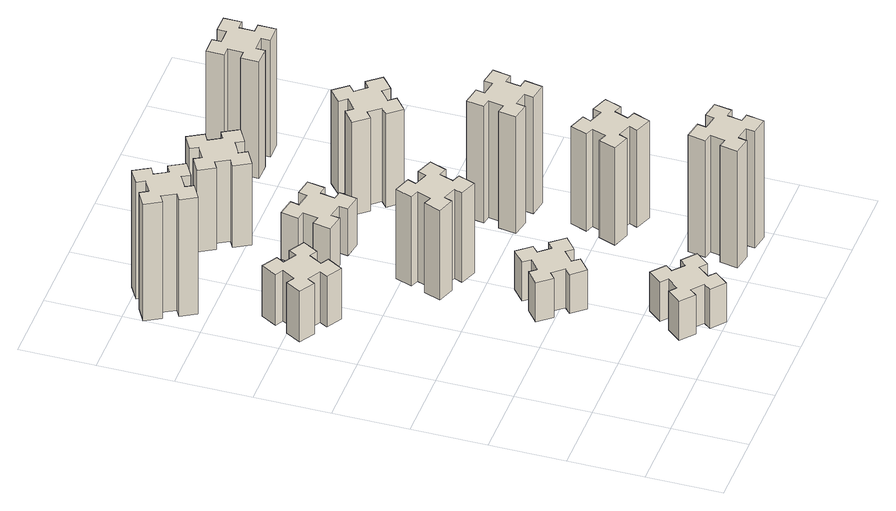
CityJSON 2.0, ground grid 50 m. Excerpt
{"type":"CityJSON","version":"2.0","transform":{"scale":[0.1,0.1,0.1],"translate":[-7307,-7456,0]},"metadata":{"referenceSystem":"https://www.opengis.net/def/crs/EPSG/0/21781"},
"CityObjects":{
"building1":{"type":"Building","attributes":{"class":"1000","function":"1000","usage":"1000","yearOfConstruction":2016,"roofType":"1000","measuredHeight":39,"storeysAboveGround":30,"storeysBelowGround":0},"geometry":[{"type":"Solid","lod":"1","boundaries":[[[[0,1,2,3,4,5,6,7,8,9,10,11,12,13,14,15,16,17,18,19]],[[17,16,20,21]],[[16,15,22,20]],[[15,14,23,22]],[[14,13,24,23]],[[13,12,25,24]],[[12,11,26,25]],[[11,10,27,26]],[[10,9,28,27]],[[9,8,29,28]],[[8,7,30,29]],[[7,6,31,30]],[[6,5,32,31]],[[5,4,33,32]],[[4,3,34,33]],[[3,2,35,34]],[[2,1,36,35]],[[1,0,37,36]],[[0,19,38,37]],[[19,18,39,38]],[[18,17,21,39]],[[24,25,26,27,28,29,30,31,32,33,34,35,36,37,38,39,21,20,22,23]]]]}]},
"building2":{"type":"Building","attributes":{"class":"1000","function":"1000","usage":"1000","yearOfConstruction":2016,"roofType":"1000","measuredHeight":30,"storeysAboveGround":30,"storeysBelowGround":0},"geometry":[{"type":"Solid","lod":"1","boundaries":[[[[40,41,42,43,44,45,46,47,48,49,50,51,52,53,54,55,56,57,58,59]],[[57,56,60,61]],[[56,55,62,60]],[[55,54,63,62]],[[54,53,64,63]],[[53,52,65,64]],[[52,51,66,65]],[[51,50,67,66]],[[50,49,68,67]],[[49,48,69,68]],[[48,47,70,69]],[[47,46,71,70]],[[46,45,72,71]],[[45,44,73,72]],[[44,43,74,73]],[[43,42,75,74]],[[42,41,76,75]],[[41,40,77,76]],[[40,59,78,77]],[[59,58,79,78]],[[58,57,61,79]],[[64,65,66,67,68,69,70,71,72,73,74,75,76,77,78,79,61,60,62,63]]]]}]},
"building3":{"type":"Building","attributes":{"class":"1000","function":"1000","usage":"1000","yearOfConstruction":2016,"roofType":"1000","measuredHeight":90,"storeysAboveGround":30,"storeysBelowGround":0},"geometry":[{"type":"Solid","lod":"1","boundaries":[[[[80,81,82,83,84,85,86,87,88,89,90,91,92,93,94,95,96,97,98,99]],[[97,96,100,101]],[[96,95,102,100]],[[95,94,103,102]],[[94,93,104,103]],[[93,92,105,104]],[[92,91,106,105]],[[91,90,107,106]],[[90,89,108,107]],[[89,88,109,108]],[[88,87,110,109]],[[87,86,111,110]],[[86,85,112,111]],[[85,84,113,112]],[[84,83,114,113]],[[83,82,115,114]],[[82,81,116,115]],[[81,80,117,116]],[[80,99,118,117]],[[99,98,119,118]],[[98,97,101,119]],[[104,105,106,107,108,109,110,111,112,113,114,115,116,117,118,119,101,100,102,103]]]]}]},
"building4":{"type":"Building","attributes":{"class":"1000","function":"1000","usage":"1000","yearOfConstruction":2016,"roofType":"1000","measuredHeight":30,"storeysAboveGround":30,"storeysBelowGround":0},"geometry":[{"type":"Solid","lod":"1","boundaries":[[[[120,121,122,123,124,125,126,127,128,129,130,131,132,133,134,135,136,137,138,139]],[[137,136,140,141]],[[136,135,142,140]],[[135,134,143,142]],[[134,133,144,143]],[[133,132,145,144]],[[132,131,146,145]],[[131,130,147,146]],[[130,129,148,147]],[[129,128,149,148]],[[128,127,150,149]],[[127,126,151,150]],[[126,125,152,151]],[[125,124,153,152]],[[124,123,154,153]],[[123,122,155,154]],[[122,121,156,155]],[[121,120,157,156]],[[120,139,158,157]],[[139,138,159,158]],[[138,137,141,159]],[[144,145,146,147,148,149,150,151,152,153,154,155,156,157,158,159,141,140,142,143]]]]}]},
"building5":{"type":"Building","attributes":{"class":"1000","function":"1000","usage":"1000","yearOfConstruction":2016,"roofType":"1000","measuredHeight":69,"storeysAboveGround":30,"storeysBelowGround":0},"geometry":[{"type":"Solid","lod":"1","boundaries":[[[[160,161,162,163,164,165,166,167,168,169,170,171,172,173,174,175,176,177,178,179]],[[177,176,180,181]],[[176,175,182,180]],[[175,174,183,182]],[[174,173,184,183]],[[173,172,185,184]],[[172,171,186,185]],[[171,170,187,186]],[[170,169,188,187]],[[169,168,189,188]],[[168,167,190,189]],[[167,166,191,190]],[[166,165,192,191]],[[165,164,193,192]],[[164,163,194,193]],[[163,162,195,194]],[[162,161,196,195]],[[161,160,197,196]],[[160,179,198,197]],[[179,178,199,198]],[[178,177,181,199]],[[184,185,186,187,188,189,190,191,192,193,194,195,196,197,198,199,181,180,182,183]]]]}]},
"building6":{"type":"Building","attributes":{"class":"1000","function":"1000","usage":"1000","yearOfConstruction":2016,"roofType":"1000","measuredHeight":36,"storeysAboveGround":30,"storeysBelowGround":0},"geometry":[{"type":"Solid","lod":"1","boundaries":[[[[200,201,202,203,204,205,206,207,208,209,210,211,212,213,214,215,216,217,218,219]],[[217,216,220,221]],[[216,215,222,220]],[[215,214,223,222]],[[214,213,224,223]],[[213,212,225,224]],[[212,211,226,225]],[[211,210,227,226]],[[210,209,228,227]],[[209,208,229,228]],[[208,207,230,229]],[[207,206,231,230]],[[206,205,232,231]],[[205,204,233,232]],[[204,203,234,233]],[[203,202,235,234]],[[202,201,236,235]],[[201,200,237,236]],[[200,219,238,237]],[[219,218,239,238]],[[218,217,221,239]],[[224,225,226,227,228,229,230,231,232,233,234,235,236,237,238,239,221,220,222,223]]]]}]},
"building7":{"type":"Building","attributes":{"class":"1000","function":"1000","usage":"1000","yearOfConstruction":2016,"roofType":"1000","measuredHeight":90,"storeysAboveGround":30,"storeysBelowGround":0},"geometry":[{"type":"Solid","lod":"1","boundaries":[[[[240,241,242,243,244,245,246,247,248,249,250,251,252,253,254,255,256,257,258,259]],[[257,256,260,261]],[[256,255,262,260]],[[255,254,263,262]],[[254,253,264,263]],[[253,252,265,264]],[[252,251,266,265]],[[251,250,267,266]],[[250,249,268,267]],[[249,248,269,268]],[[248,247,270,269]],[[247,246,271,270]],[[246,245,272,271]],[[245,244,273,272]],[[244,243,274,273]],[[243,242,275,274]],[[242,241,276,275]],[[241,240,277,276]],[[240,259,278,277]],[[259,258,279,278]],[[258,257,261,279]],[[264,265,266,267,268,269,270,271,272,273,274,275,276,277,278,279,261,260,262,263]]]]}]},
"building8":{"type":"Building","attributes":{"class":"1000","function":"1000","usage":"1000","yearOfConstruction":2016,"roofType":"1000","measuredHeight":63,"storeysAboveGround":30,"storeysBelowGround":0},"geometry":[{"type":"Solid","lod":"1","boundaries":[[[[280,281,282,283,284,285,286,287,288,289,290,291,292,293,294,295,296,297,298,299]],[[297,296,300,301]],[[296,295,302,300]],[[295,294,303,302]],[[294,293,304,303]],[[293,292,305,304]],[[292,291,306,305]],[[291,290,307,306]],[[290,289,308,307]],[[289,288,309,308]],[[288,287,310,309]],[[287,286,311,310]],[[286,285,312,311]],[[285,284,313,312]],[[284,283,314,313]],[[283,282,315,314]],[[282,281,316,315]],[[281,280,317,316]],[[280,299,318,317]],[[299,298,319,318]],[[298,297,301,319]],[[304,305,306,307,308,309,310,311,312,313,314,315,316,317,318,319,301,300,302,303]]]]}]},
"building9":{"type":"Building","attributes":{"class":"1000","function":"1000","usage":"1000","yearOfConstruction":2016,"roofType":"1000","measuredHeight":75,"storeysAboveGround":30,"storeysBelowGround":0},"geometry":[{"type":"Solid","lod":"1","boundaries":[[[[320,321,322,323,324,325,326,327,328,329,330,331,332,333,334,335,336,337,338,339]],[[337,336,340,341]],[[336,335,342,340]],[[335,334,343,342]],[[334,333,344,343]],[[333,332,345,344]],[[332,331,346,345]],[[331,330,347,346]],[[330,329,348,347]],[[329,328,349,348]],[[328,327,350,349]],[[327,326,351,350]],[[326,325,352,351]],[[325,324,353,352]],[[324,323,354,353]],[[323,322,355,354]],[[322,321,356,355]],[[321,320,357,356]],[[320,339,358,357]],[[339,338,359,358]],[[338,337,341,359]],[[344,345,346,347,348,349,350,351,352,353,354,355,356,357,358,359,341,340,342,343]]]]}]},
"building10":{"type":"Building","attributes":{"class":"1000","function":"1000","usage":"1000","yearOfConstruction":2016,"roofType":"1000","measuredHeight":90,"storeysAboveGround":30,"storeysBelowGround":0},"geometry":[{"type":"Solid","lod":"1","boundaries":[[[[360,361,362,363,364,365,366,367,368,369,370,371,372,373,374,375,376,377,378,379]],[[377,376,380,381]],[[376,375,382,380]],[[375,374,383,382]],[[374,373,384,383]],[[373,372,385,384]],[[372,371,386,385]],[[371,370,387,386]],[[370,369,388,387]],[[369,368,389,388]],[[368,367,390,389]],[[367,366,391,390]],[[366,365,392,391]],[[365,364,393,392]],[[364,363,394,393]],[[363,362,395,394]],[[362,361,396,395]],[[361,360,397,396]],[[360,379,398,397]],[[379,378,399,398]],[[378,377,381,399]],[[384,385,386,387,388,389,390,391,392,393,394,395,396,397,398,399,381,380,382,383]]]]}]},
"building11":{"type":"Building","attributes":{"class":"1000","function":"1000","usage":"1000","yearOfConstruction":2016,"roofType":"1000","measuredHeight":72,"storeysAboveGround":30,"storeysBelowGround":0},"geometry":[{"type":"Solid","lod":"1","boundaries":[[[[400,401,402,403,404,405,406,407,408,409,410,411,412,413,414,415,416,417,418,419]],[[417,416,420,421]],[[416,415,422,420]],[[415,414,423,422]],[[414,413,424,423]],[[413,412,425,424]],[[412,411,426,425]],[[411,410,427,426]],[[410,409,428,427]],[[409,408,429,428]],[[408,407,430,429]],[[407,406,431,430]],[[406,405,432,431]],[[405,404,433,432]],[[404,403,434,433]],[[403,402,435,434]],[[402,401,436,435]],[[401,400,437,436]],[[400,419,438,437]],[[419,418,439,438]],[[418,417,421,439]],[[424,425,426,427,428,429,430,431,432,433,434,435,436,437,438,439,421,420,422,423]]]]}]},
"building12":{"type":"Building","attributes":{"class":"1000","function":"1000","usage":"1000","yearOfConstruction":2016,"roofType":"1000","measuredHeight":90,"storeysAboveGround":30,"storeysBelowGround":0},"geometry":[{"type":"Solid","lod":"1","boundaries":[[[[440,441,442,443,444,445,446,447,448,449,450,451,452,453,454,455,456,457,458,459]],[[457,456,460,461]],[[456,455,462,460]],[[455,454,463,462]],[[454,453,464,463]],[[453,452,465,464]],[[452,451,466,465]],[[451,450,467,466]],[[450,449,468,467]],[[449,448,469,468]],[[448,447,470,469]],[[447,446,471,470]],[[446,445,472,471]],[[445,444,473,472]],[[444,443,474,473]],[[443,442,475,474]],[[442,441,476,475]],[[441,440,477,476]],[[440,459,478,477]],[[459,458,479,478]],[[458,457,461,479]],[[464,465,466,467,468,469,470,471,472,473,474,475,476,477,478,479,461,460,462,463]]]]}]}
},
"vertices":[
[406,2367,0],[456,2454,0],[508,2424,0],[568,2528,0],[464,2588,0],[434,2536,0],[347,2586,0],[377,2638,0],[273,2698,0],[213,2594,0],[265,2564,0],[215,2477,0],[163,2507,0],[103,2403,0],[207,2343,0],[237,2395,0],[324,2345,0],[294,2293,0],[398,2233,0],[458,2337,0],[324,2345,390],[294,2293,390],[237,2395,390],[207,2343,390],[103,2403,390],[163,2507,390],[215,2477,390],[265,2564,390],[213,2594,390],[273,2698,390],[377,2638,390],[347,2586,390],[434,2536,390],[464,2588,390],[568,2528,390],[508,2424,390],[456,2454,390],[406,2367,390],[458,2337,390],[398,2233,390],
[1023,354,0],[959,278,0],[913,316,0],[836,224,0],[928,147,0],[966,193,0],[1043,129,0],[1004,83,0],[1096,6,0],[1173,98,0],[1127,136,0],[1192,213,0],[1238,174,0],[1315,266,0],[1223,343,0],[1184,297,0],[1108,362,0],[1146,408,0],[1054,485,0],[977,393,0],[1108,362,300],[1146,408,300],[1184,297,300],[1223,343,300],[1315,266,300],[1238,174,300],[1192,213,300],[1127,136,300],[1173,98,300],[1096,6,300],[1004,83,300],[1043,129,300],[966,193,300],[928,147,300],[836,224,300],[913,316,300],[959,278,300],[1023,354,300],[977,393,300],[1054,485,300],
[224,3426,0],[137,3376,0],[107,3428,0],[3,3368,0],[63,3264,0],[115,3294,0],[165,3207,0],[113,3177,0],[173,3073,0],[277,3133,0],[247,3185,0],[334,3235,0],[364,3183,0],[468,3243,0],[408,3347,0],[356,3317,0],[306,3404,0],[358,3434,0],[298,3538,0],[194,3478,0],[306,3404,900],[358,3434,900],[356,3317,900],[408,3347,900],[468,3243,900],[364,3183,900],[334,3235,900],[247,3185,900],[277,3133,900],[173,3073,900],[113,3177,900],[165,3207,900],[115,3294,900],[63,3264,900],[3,3368,900],[107,3428,900],[137,3376,900],[224,3426,900],[194,3478,900],[298,3538,900],
[1008,969,0],[1084,1033,0],[1123,987,0],[1215,1064,0],[1138,1156,0],[1092,1118,0],[1027,1194,0],[1073,1233,0],[996,1325,0],[904,1248,0],[943,1202,0],[866,1137,0],[828,1183,0],[736,1106,0],[813,1014,0],[859,1053,0],[923,976,0],[877,938,0],[954,846,0],[1046,923,0],[923,976,300],[877,938,300],[859,1053,300],[813,1014,300],[736,1106,300],[828,1183,300],[866,1137,300],[943,1202,300],[904,1248,300],[996,1325,300],[1073,1233,300],[1027,1194,300],[1092,1118,300],[1138,1156,300],[1215,1064,300],[1123,987,300],[1084,1033,300],[1008,969,300],[1046,923,300],[954,846,300],
[1062,1741,0],[1096,1835,0],[1152,1814,0],[1193,1927,0],[1080,1968,0],[1060,1912,0],[966,1946,0],[987,2002,0],[874,2043,0],[833,1930,0],[889,1910,0],[855,1816,0],[799,1837,0],[757,1724,0],[870,1683,0],[891,1739,0],[985,1705,0],[964,1649,0],[1077,1607,0],[1118,1720,0],[985,1705,690],[964,1649,690],[891,1739,690],[870,1683,690],[757,1724,690],[799,1837,690],[855,1816,690],[889,1910,690],[833,1930,690],[874,2043,690],[987,2002,690],[966,1946,690],[1060,1912,690],[1080,1968,690],[1193,1927,690],[1152,1814,690],[1096,1835,690],[1062,1741,690],[1118,1720,690],[1077,1607,690],
[1044,2665,0],[945,2682,0],[956,2741,0],[837,2762,0],[817,2644,0],[876,2634,0],[858,2535,0],[799,2546,0],[778,2427,0],[897,2407,0],[907,2466,0],[1005,2448,0],[995,2389,0],[1113,2368,0],[1134,2487,0],[1075,2497,0],[1092,2595,0],[1151,2585,0],[1172,2703,0],[1054,2724,0],[1092,2595,360],[1151,2585,360],[1075,2497,360],[1134,2487,360],[1113,2368,360],[995,2389,360],[1005,2448,360],[907,2466,360],[897,2407,360],[778,2427,360],[799,2546,360],[858,2535,360],[876,2634,360],[817,2644,360],[837,2762,360],[956,2741,360],[945,2682,360],[1044,2665,360],[1054,2724,360],[1172,2703,360],
[1884,345,0],[1785,362,0],[1796,421,0],[1677,442,0],[1657,324,0],[1716,314,0],[1698,215,0],[1639,226,0],[1618,107,0],[1737,87,0],[1747,146,0],[1845,128,0],[1835,69,0],[1953,48,0],[1974,167,0],[1915,177,0],[1932,275,0],[1991,265,0],[2012,383,0],[1894,404,0],[1932,275,900],[1991,265,900],[1915,177,900],[1974,167,900],[1953,48,900],[1835,69,900],[1845,128,900],[1747,146,900],[1737,87,900],[1618,107,900],[1639,226,900],[1698,215,900],[1716,314,900],[1657,324,900],[1677,442,900],[1796,421,900],[1785,362,900],[1884,345,900],[1894,404,900],[2012,383,900],
[1096,3217,0],[1046,3304,0],[1098,3334,0],[1038,3438,0],[934,3378,0],[964,3326,0],[877,3276,0],[847,3328,0],[743,3268,0],[803,3164,0],[855,3194,0],[905,3107,0],[853,3077,0],[913,2973,0],[1017,3033,0],[987,3085,0],[1074,3135,0],[1104,3083,0],[1208,3143,0],[1148,3247,0],[1074,3135,630],[1104,3083,630],[987,3085,630],[1017,3033,630],[913,2973,630],[853,3077,630],[905,3107,630],[855,3194,630],[803,3164,630],[743,3268,630],[847,3328,630],[877,3276,630],[964,3326,630],[934,3378,630],[1038,3438,630],[1098,3334,630],[1046,3304,630],[1096,3217,630],[1148,3247,630],[1208,3143,630],
[1731,899,0],[1825,865,0],[1804,809,0],[1917,767,0],[1958,880,0],[1902,901,0],[1936,995,0],[1992,974,0],[2033,1087,0],[1920,1128,0],[1900,1072,0],[1806,1106,0],[1827,1162,0],[1714,1203,0],[1673,1090,0],[1729,1070,0],[1695,976,0],[1639,997,0],[1597,884,0],[1710,843,0],[1695,976,750],[1639,997,750],[1729,1070,750],[1673,1090,750],[1714,1203,750],[1827,1162,750],[1806,1106,750],[1900,1072,750],[1920,1128,750],[2033,1087,750],[1992,974,750],[1936,995,750],[1902,901,750],[1958,880,750],[1917,767,750],[1804,809,750],[1825,865,750],[1731,899,750],[1710,843,750],[1597,884,750],
[1647,1526,0],[1745,1508,0],[1735,1449,0],[1853,1428,0],[1874,1547,0],[1815,1557,0],[1832,1655,0],[1891,1645,0],[1912,1763,0],[1794,1784,0],[1784,1725,0],[1685,1742,0],[1696,1801,0],[1577,1822,0],[1557,1704,0],[1616,1694,0],[1598,1595,0],[1539,1606,0],[1518,1487,0],[1637,1467,0],[1598,1595,900],[1539,1606,900],[1616,1694,900],[1557,1704,900],[1577,1822,900],[1696,1801,900],[1685,1742,900],[1784,1725,900],[1794,1784,900],[1912,1763,900],[1891,1645,900],[1832,1655,900],[1815,1557,900],[1874,1547,900],[1853,1428,900],[1735,1449,900],[1745,1508,900],[1647,1526,900],[1637,1467,900],[1518,1487,900],
[1499,2433,0],[1563,2356,0],[1517,2318,0],[1594,2226,0],[1686,2303,0],[1648,2349,0],[1724,2413,0],[1763,2367,0],[1855,2444,0],[1778,2536,0],[1732,2498,0],[1667,2574,0],[1713,2613,0],[1636,2705,0],[1544,2628,0],[1583,2582,0],[1506,2517,0],[1468,2563,0],[1376,2486,0],[1453,2394,0],[1506,2517,720],[1468,2563,720],[1583,2582,720],[1544,2628,720],[1636,2705,720],[1713,2613,720],[1667,2574,720],[1732,2498,720],[1778,2536,720],[1855,2444,720],[1763,2367,720],[1724,2413,720],[1648,2349,720],[1686,2303,720],[1594,2226,720],[1517,2318,720],[1563,2356,720],[1499,2433,720],[1453,2394,720],[1376,2486,720],
[1665,3195,0],[1765,3195,0],[1765,3135,0],[1885,3135,0],[1885,3255,0],[1825,3255,0],[1825,3355,0],[1885,3355,0],[1885,3475,0],[1765,3475,0],[1765,3415,0],[1665,3415,0],[1665,3475,0],[1545,3475,0],[1545,3355,0],[1605,3355,0],[1605,3255,0],[1545,3255,0],[1545,3135,0],[1665,3135,0],[1605,3255,900],[1545,3255,900],[1605,3355,900],[1545,3355,900],[1545,3475,900],[1665,3475,900],[1665,3415,900],[1765,3415,900],[1765,3475,900],[1885,3475,900],[1885,3355,900],[1825,3355,900],[1825,3255,900],[1885,3255,900],[1885,3135,900],[1765,3135,900],[1765,3195,900],[1665,3195,900],[1665,3135,900],[1545,3135,900]
]}
